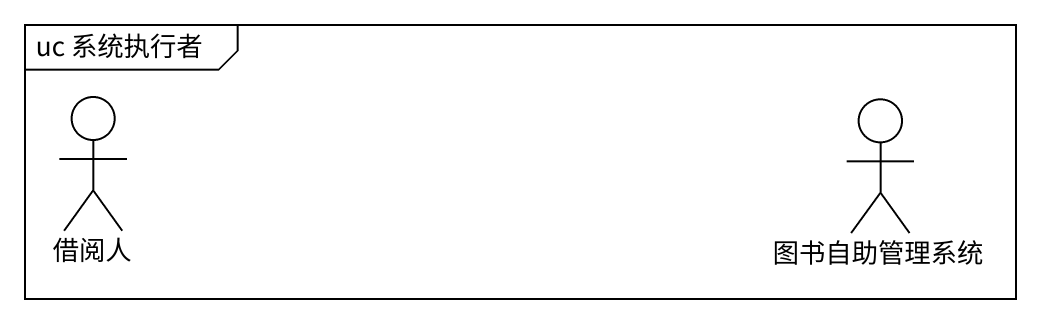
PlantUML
@startuml
mainframe uc 系统执行者
actor 借阅人
actor 图书自助管理系统
@enduml
